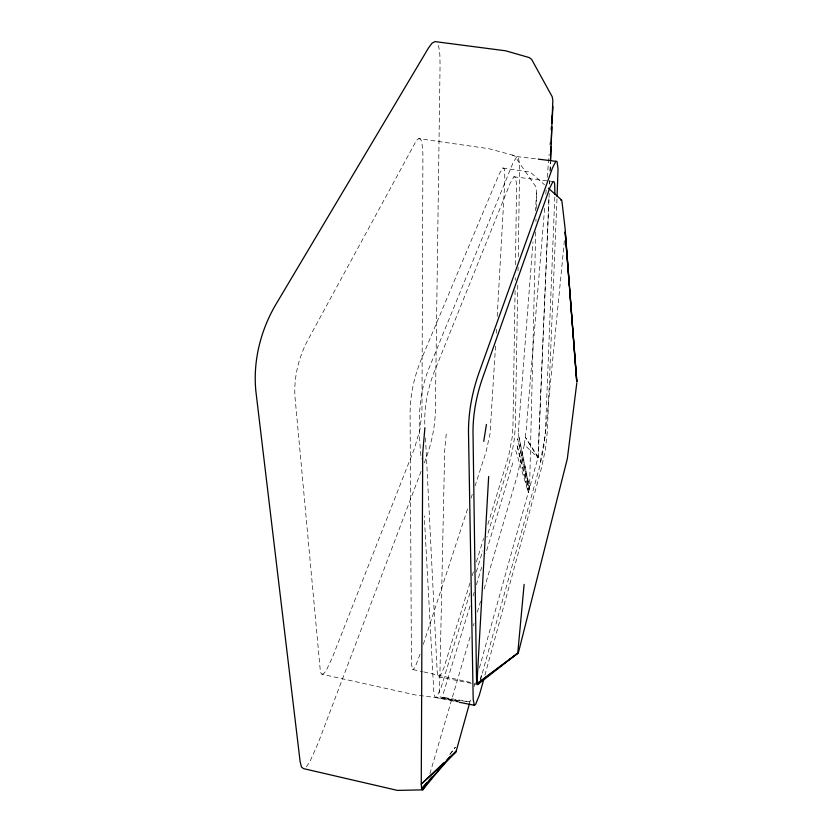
<?xml version="1.0" encoding="UTF-8"?>
<svg xmlns="http://www.w3.org/2000/svg" width="832" height="832" viewBox="0 0 832 832"><rect width="100%" height="100%" fill="white"/><g stroke="black" fill="none" stroke-linecap="round" stroke-linejoin="round"><path stroke-width="0.62" stroke-dasharray="4.16 3.12" d="M515.081 290.69L512.959 426.546L512.138 437.715L508.706 455.697L487.75 524.815M515.247 280.342L515.289 277.753M515.486 264.815L516.568 183.487L515.154 176.966L513.874 176.821L510.266 183.009L434.138 372.112C427.284 389.854 423.738 409.042 424.996 428.085M517.764 285.21L515.31 426.608L514.415 438.516L512.273 451.277L509.007 464.027L486.834 537.233M518.014 270.941L518.086 267.051M518.263 256.672L519.667 164.174L518.18 156.894L516.818 156.593L512.949 163.02L429.666 366.61C417.206 395.741 418.194 428.074 421.21 458.952M439.514 692.879L444.704 450.32L446.306 433.233M535.683 231.951L529.578 487.874L518.18 433.316L532.99 241.862M535.933 221.562L535.995 218.962M536.234 208.572L536.609 192.982L535.87 186.784L514.53 155.813L512.387 155.064M554.788 197.059L545.397 431.673L543.546 448.833L539.594 466.939L480.21 680.846M544.638 208.312L526.146 430.456L524.337 444.694L537.961 457.798L549.224 193.305M549.484 184.08L549.775 180.336M550.035 171.111L550.545 162.188M479.388 667.94L538.148 457.142L548.985 196.893M549.526 183.955L549.63 181.366M550.066 171.007L550.441 161.938M556.972 198.921L547.321 431.673L545.345 449.966L541.143 469.29L484.65 676.146M536.609 192.982L535.392 210.808M495.539 346.112L490.017 433.805L486.096 451.734L475.093 485.857M496.267 333.154L496.486 329.264M497.214 316.316L504.795 181.563L504.691 170.685L503.963 168.303L502.788 168.022L499.19 174.023L420.878 360.391C414.18 376.969 410.29 394.763 410.093 412.682L411.424 663.707L412.537 669.5L422.521 671.642M545.823 194.106L546.25 188.947M547.217 177.32L549.151 154.076M549.91 145.038L550.118 142.449M564.387 240.739L545.324 434.897L540.353 461.77M524.337 444.694L517.13 476.174L483.558 590.938M469.352 703.966L471.058 697.819M474.198 686.556L475.27 682.739M512.834 462.914L485.732 553.686M470.059 637.094L429.801 774.114M473.335 625.862L474.074 623.376M477.35 612.144L480.636 600.922M470.08 605.925L443.238 693.711M473.065 595.972L474.178 592.238M476.414 584.782L481.634 567.362M469.914 593.07L441.054 687.721L436.914 696.592L435.417 697.476L434.356 695.843L433.794 691.59L424.289 515.819M476.31 571.979L482.695 550.888M469.966 583.066L443.778 668.231L439.993 676.198L438.62 676.884L437.663 675.262L437.154 671.226L425.391 435.843M472.233 575.63L473.366 571.906M476.393 561.995L483.59 538.45M423.29 644.374L467.865 507.967M471.078 498.139L472.274 494.458M480.23 679.12L481.614 674.887M420.077 654.202L415.532 666.099L413.816 668.907L412.537 669.5M421.086 471.338L318.188 743.038L309.774 761.894L306.332 766.865M424.31 462.852C430.633 446.659 434.855 429.499 435.313 412.069L440.066 64.958L439.858 54.881L438.911 47.559L437.684 44.21M449.935 754.322L455.333 747.24M449.883 754.364L455.312 747.261M513.594 155.397L488.946 148.71L418.725 138.632L416.437 140.473L307.497 340.714C298.459 358.062 293.654 377.822 295.027 397.415L320.466 672.443L321.89 674.211L415.594 694.99L469.945 701.844L441.584 697.06M321.89 674.211L323.846 673.514L326.269 670.457L332.311 657.644L414.357 448.656L419.91 429.863L421.959 411.694L422.906 153.66L421.855 141.794L420.534 139.09L418.725 138.632M516.818 156.593L538.262 159.13M513.874 176.821L552.958 181.553M502.788 168.022L530.338 172.141L544.544 184.808M438.62 676.884L477.558 684.559M435.417 697.476L458.037 702.01M440.388 698.1L458.016 701.667M423.769 671.913L470.694 682.5M458.224 701.251L439.681 696.738L458.099 701.709M538.148 457.142L525.418 437.351L537.961 457.798M515.705 450.497L528.341 492.326L516.797 444.475L529.017 489.892L517.629 438.714L529.433 488.384L518.18 433.316"/><path stroke-width="1.25" d="M554.892 194.47L554.674 183.893L553.998 181.678L552.958 181.553L549.817 187.845L482.092 379.392C476.362 396.271 473.013 414.045 473.002 431.902L476.507 678.954L476.819 682.968L477.558 684.559L478.702 683.821M550.472 160.732L552.843 100.204L552.178 96.699L531.606 59.353L529.183 57.554L505.648 50.804L434.97 41.6L432.016 43.202L428.438 48.048L274.862 306.145C260.302 331.666 252.99 361.587 255.84 390.946L300.154 761.81L301.434 766.99L303.524 768.622L397.446 790.4L422.729 789.859L444.787 763.027M550.493 160.649L551.086 146.401M551.19 143.811L551.897 126.984M552.053 123.094L552.916 106.434M557.076 196.331L558.043 168.75L557.024 161.481L538.262 159.13M488.665 476.549L477.121 680.347L477.61 684.642L518.222 652.756L518.918 650.655L567.341 458.671L576.815 382.866M551.2 129.532L551.408 126.953M552.063 119.205L552.386 115.326M517.816 652.517L524.129 584.376M424.871 428.033L422.698 453.596L421.262 784.129L421.626 788.736L422.729 789.859L425.932 784.493M483.735 441.345L486.429 424.445M483.631 679.91L479.274 695.323L475.623 704.35L474.365 705.286L459.295 702.26M469.352 703.966L455.894 752.222L421.262 784.129L443.924 762.746M555.922 161.21L552.562 167.742L478.556 373.994C472.15 392.59 468.447 412.214 468.489 431.922L473.19 699.452L474.365 705.286M448.053 759.044L449.696 757.058M426.681 782.933L421.626 788.736L456.196 751.171L446.753 760.074M429.218 780.031L431.746 777.13M437.653 770.359L442.707 764.556M518.222 652.756L477.121 683.634L517.847 653.401M560.758 200.169L561.59 200.013L562.006 201.864L565.115 228.675L576.711 381.534L569.535 288.631M548.33 188.188L561.59 200.013M576.898 381.607L565.146 231.858L566.842 253.791M567.039 256.37L569.327 286.052"/></g></svg>
